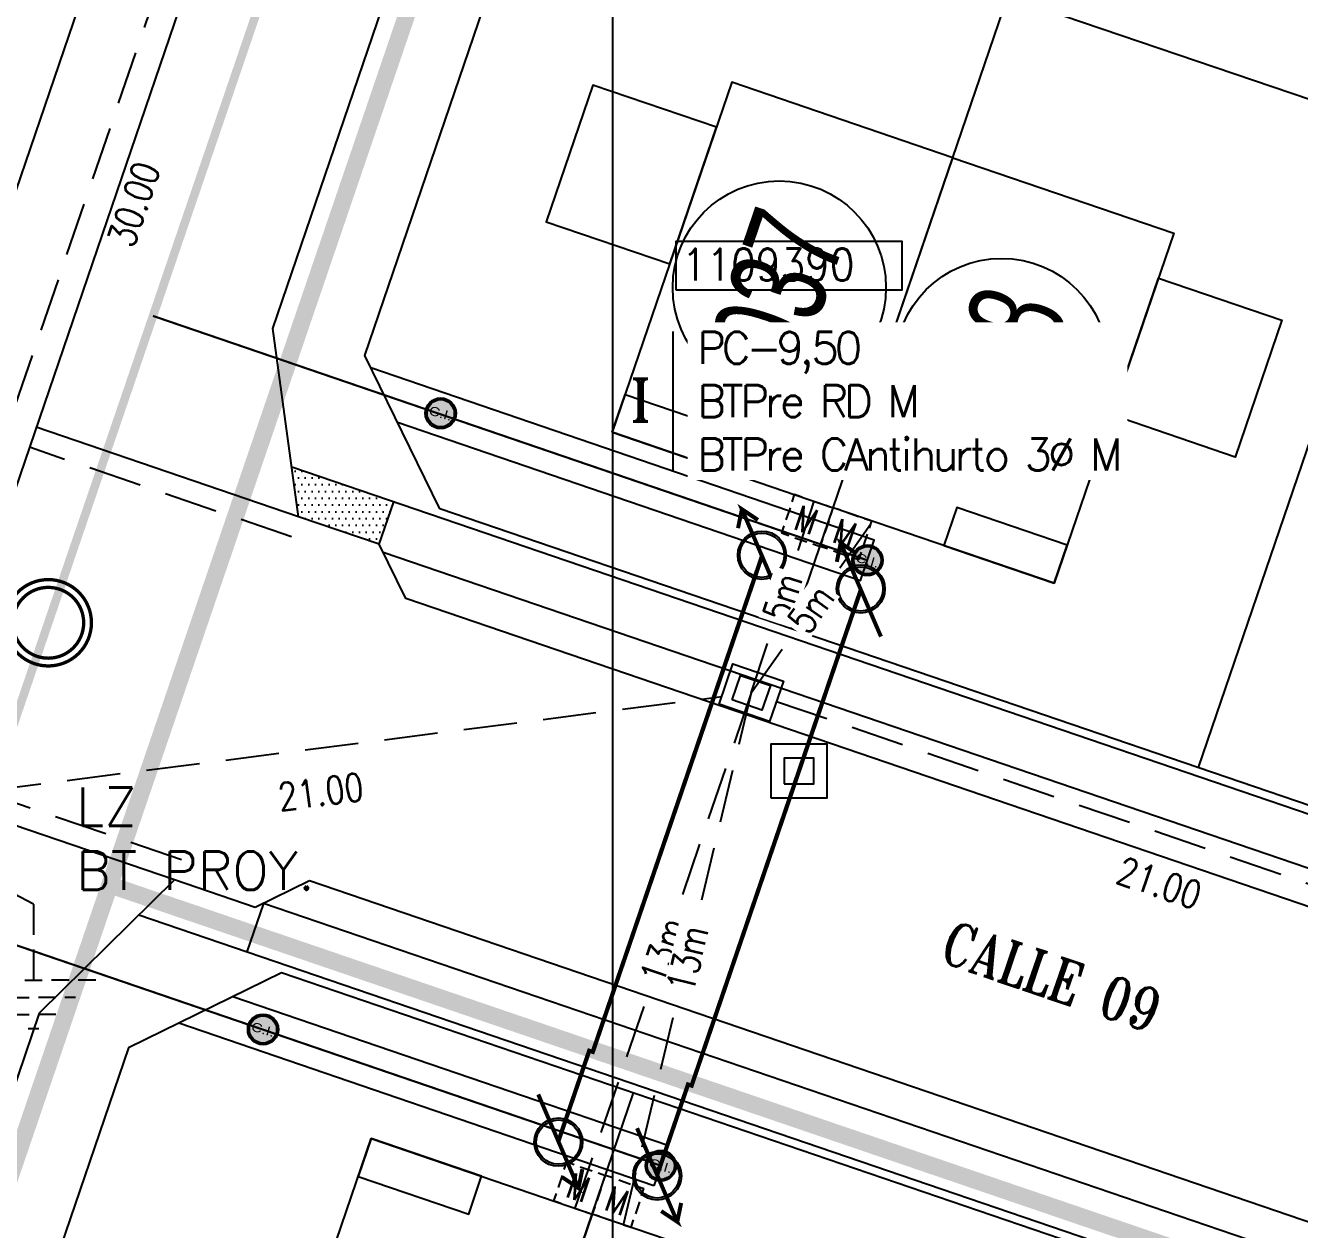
# Model space of a CAD drawing. Extents: x 0 to 336586, y 0 to 6284468.
# Drawn here: x 335186.22 to 335216.1, y 6277828.1 to 6277856.33 of the extents above; entities that cross this region are included whole.
import ezdxf
from ezdxf.enums import TextEntityAlignment as Align

# ---------------------------------------------------------------- set-up
doc = ezdxf.new("R2010")
doc.units = 0
doc.header["$LTSCALE"] = 5
doc.linetypes.add('DASHED', pattern=[0.75, 0.5, -0.25])
doc.linetypes.add('HIDDEN', pattern=[0.375, 0.25, -0.125])
for name, color, linetype in [('ACOM-P', 251, 'DASHED'), ('CALLES-URBANAS', 6, 'Continuous'), ('COTAS', 11, 'Continuous'), ('EQUIPOS', 240, 'Continuous'), ('EQUIPOS_P', 240, 'Continuous'), ('ESTRUCTURAS', 42, 'Continuous'), ('ESTRUCTURAS_E', 42, 'Continuous'), ('ESTRUCTURAS_P', 42, 'Continuous'), ('GRILLA', 254, 'Continuous'), ('LBT_A_P', 100, 'DASHED'), ('LINEA-EDIFICACION-URBANA', 21, 'Continuous'), ('MUROS', 8, 'Continuous'), ('Numero', 42, 'Continuous'), ('PLANTA', 6, 'Continuous'), ('POSTES_P', 41, 'Continuous'), ('Prosan Agua Potable D. Arranque', 1, 'Continuous'), ('Prosan Agua Potable D. MAP', 5, 'Continuous'), ('Prosan Agua Potable P. Cañeria Proyectada', 1, 'Continuous'), ('Prosan Alcantarillado D. Union Domiciliaria', 4, 'Continuous'), ('Prosan Alcantarillado P. CI Proyectada', 1, 'Continuous'), ('Prosan Alcantarillado P. Colector Proyectado', 1, 'Continuous'), ('Prosan Pavimentación Solera Rebajada Proyectada', 8, 'HIDDEN'), ('Prosan Pavimentación Vereda Proyectada', 8, 'Continuous'), ('Prosan Pavimentación Vereda Reforzada Proyectada Hatch', 8, 'Continuous'), ('PUNTO-DE-INTERES', 254, 'Continuous'), ('servicios', 6, 'Continuous'), ('TEXTO', 2, 'Continuous'), ('TEXTO-BT_P', 151, 'Continuous')]:
    doc.layers.add(name, color=color, linetype=linetype)
doc.styles.add('2mm', font='simplex.shx', dxfattribs={"width": 0.8, "height": 0.65})
doc.styles.add('ARIAL', font='arial.ttf', dxfattribs={"width": 0.82})
doc.styles.add('ROMANS', font='romans.shx', dxfattribs={"height": 1})
doc.styles.add('ROMANT', font='romant.shx', dxfattribs={"height": 2})
doc.styles.add('Swis-50', font='swissc.ttf', dxfattribs={"width": 0.85})
doc.dimstyles.new('ACOMETIDA 500', dxfattribs={"dimtxt": 0.65, "dimasz": 1.8, "dimexe": 1.25, "dimexo": 0.625, "dimtad": 0, "dimdec": 0, "dimtxsty": '2mm', "dimblk": 'NONE', "dimcen": 2.5, "dimse1": 1, "dimse2": 1, "dimclrd": 256, "dimclrt": 2, "dimadec": 0, "dimazin": 0, "dimtfac": 1, "dimtdec": 0, "dimtmove": 0, "dimatfit": 3, "dimldrblk": 'NONE', "dimfxl": 1, "dimtfill": 1, "dimlwd": -1, "dimarcsym": 2})
doc.dimstyles.new('GRILLA X 500', dxfattribs={"dimtxt": 0.5, "dimasz": 1.8, "dimexe": 1.25, "dimexo": 0.625, "dimtad": 0, "dimdec": 0, "dimtxsty": 'ROMANS', "dimblk": 'NONE', "dimcen": 2.5, "dimse1": 1, "dimse2": 1, "dimsd1": 1, "dimsd2": 1, "dimclrd": 256, "dimclrt": 256, "dimadec": 0, "dimazin": 0, "dimtfac": 1, "dimtdec": 0, "dimtmove": 0, "dimatfit": 3, "dimldrblk": 'NONE', "dimfxlon": 1, "dimtfill": 1, "dimlwd": -1, "dimarcsym": 2})
doc.dimstyles.new('GRILLA Y 500', dxfattribs={"dimtxt": 0.5, "dimasz": 1.8, "dimexe": 1.25, "dimexo": 0.625, "dimtad": 0, "dimdec": 0, "dimtxsty": 'ROMANS', "dimblk": 'NONE', "dimcen": 2.5, "dimse1": 1, "dimse2": 1, "dimsd1": 1, "dimsd2": 1, "dimclrd": 256, "dimclrt": 256, "dimadec": 0, "dimazin": 0, "dimtfac": 1, "dimtdec": 0, "dimtmove": 0, "dimatfit": 3, "dimldrblk": 'NONE', "dimfxlon": 1, "dimtfill": 1, "dimlwd": -1, "dimarcsym": 2})
doc.dimstyles.new('VANO 500', dxfattribs={"dimtxt": 0.65, "dimasz": 1.8, "dimexe": 0, "dimexo": 8, "dimgap": 1.2, "dimtad": 0, "dimdec": 0, "dimzin": 0, "dimdsep": 46, "dimtxsty": '2mm', "dimblk": 'NONE', "dimcen": 0, "dimse1": 1, "dimse2": 1, "dimsd1": 1, "dimsd2": 1, "dimclrd": 7, "dimclrt": 2, "dimadec": 0, "dimazin": 0, "dimtfac": 1, "dimtdec": 0, "dimtofl": 0, "dimtmove": 0, "dimatfit": 3, "dimldrblk": 'NONE', "dimfxl": 1, "dimtfill": 1, "dimtolj": 1, "dimtzin": 0, "dimlwd": 25, "dimarcsym": 0})

# ---------------------------------------------------------------- blocks, each defined once
blk = doc.blocks.new('A$C461B3DCE')
at = {"layer": 'Prosan Agua Potable D. MAP', "ltscale": 2}
h = blk.add_hatch(color=4, dxfattribs=at)
h.dxf.hatch_style = 1
edge = h.paths.add_edge_path()
edge.add_line((0.7710314885518511, 0.5448670548734738), (0.7504819952160025, 0.5306253450311521))
edge.add_arc((0.5218886427903211, 0.3768014163459124), 0.2755298927691394, 393.9372072948622, 430.8894317799293)
edge.add_arc((0.5219586611189867, 0.376749035538496), 0.2755564759331746, 70.90675392884668, 215.492820778389)
edge.add_line((0.2976038094080948, 0.2167606861423788), (0.2770543160722461, 0.2025189763000571))
edge.add_arc((0.5218886427903213, 0.3768014163459125), 0.3005298927691393, 70.88943177992928, 215.4447158899646, ccw=False)
edge.add_arc((0.5218886427903213, 0.3768014163459125), 0.3005298927691391, 394.0026343322039, 430.88943177992934, ccw=False)
h = blk.add_hatch(color=4, dxfattribs=at)
h.dxf.hatch_style = 1
edge = h.paths.add_edge_path()
edge.add_line((0.7622593604771488, 0.557190258923689), (0.7420747884321109, 0.5424359027211417))
edge.add_arc((0.521888642790321, 0.3768014163459126), 0.2755298927691394, 0, 36.95222448506712, ccw=False)
edge.add_arc((0.5218620722195667, 0.376884724929531), 0.2755564759331746, 215.3966110015403, 359.98267785108266, ccw=False)
edge.add_line((0.2972388881172841, 0.2172733325026044), (0.2770543160722462, 0.2025189763000571))
edge.add_arc((0.5218886427903211, 0.3768014163459128), 0.3005298927691393, 215.4447158899647, 360)
edge.add_arc((0.5218886427903211, 0.3768014163459128), 0.3005298927691391, 0, 36.88679744772544)
at = {"layer": 'Prosan Agua Potable D. MAP', "color": 4, "ltscale": 2, "const_width": 0.05}
blk.add_lwpolyline([(9.38084215e-08, 1.08246816e-07), (1.023286459401971, 0.7479937492063158), (0.9377070762315523, 0.5236589383472321), (1.023286459402515, 0.7479937492077511), (0.7832410503892931, 0.7426890532315298)], dxfattribs=at)
at = {"layer": 'Prosan Agua Potable D. MAP', "color": 4, "ltscale": 2}
for radius in [0.3005298927691391, 0.2755298927691391]:
    blk.add_circle((0.5218886427903211, 0.3768014163459128), radius, dxfattribs=at)
blk = doc.blocks.new('agua potable')
at = {"layer": 'Prosan Agua Potable D. Arranque', "color": 4, "const_width": 0.1}
for points, elevation in [([(335693.0893536501, 6282521.586456721), (335689.1043927363, 6282509.913159692)], -499.809), ([(335695.4065534211, 6282520.795424806), (335691.4215925093, 6282509.122127776)], -499.809), ([(335688.3129729672, 6282507.863828227), (335689.053132683, 6282510.032006131)], -499.8090000075405), ([(335690.6301727385, 6282507.072796312), (335691.3703324537, 6282509.240974216)], -499.8090000075405)]:
    blk.add_lwpolyline(points, dxfattribs=dict(at, elevation=elevation))
at = {"layer": 'Prosan Agua Potable P. Cañeria Proyectada', "color": 4, "const_width": 0.4}
for points in [[(335658.7370504193, 6282386.924146046), (335679.5104476701, 6282447.776445912), (335665.1862919767, 6282476.949380243), (335698.7466061366, 6282575.258880425), (335702.795314351, 6282577.246830153), (335831.3232091047, 6282533.370739666)], [(335720.6629744797, 6282499.241225803), (335677.7921548034, 6282513.876211976)]]:
    blk.add_lwpolyline(points, dxfattribs=at)
at = {"layer": 'Prosan Agua Potable D. MAP', "color": 4, "ltscale": 20}
for p, xscale, yscale, zscale, rotation in [((335693.5609643033, 6282520.488672544, -499.809), 1.885254132807255, 1.885254132807255, 1.885254132807255, 77.0827137440164), ((335695.8781640741, 6282519.697640629, -499.809), 1.885254132807254, 1.885254132807254, 1.885254132807254, 77.08271373004237), ((335687.8413623142, 6282508.961612402, -499.8090000075405), 1.885254132835699, 1.885254132835699, 1.885254132835699, 257.0827137300424), ((335690.1585620852, 6282508.170580488, -499.8090000075405), 1.885254132835698, 1.885254132835698, 1.885254132835698, 257.0827137440164)]:
    blk.add_blockref('A$C461B3DCE', p, dxfattribs=dict(at, xscale=xscale, yscale=yscale, zscale=zscale, rotation=rotation))
blk = doc.blocks.new('UD')
at = {"layer": 'Prosan Alcantarillado D. Union Domiciliaria', "true_color": 0x57ffab}
h = blk.add_hatch(color=101, dxfattribs=at)
edge = h.paths.add_edge_path()
edge.add_arc((6.984919e-10, 0), 0.3200000000000001, 0, 360)
at = {"layer": 'Prosan Alcantarillado D. Union Domiciliaria', "color": 7}
for radius in [0.36, 0.3200000000000001]:
    blk.add_circle((6.984919e-10, 0), radius, dxfattribs=at)
at = {"layer": 'Prosan Alcantarillado D. Union Domiciliaria', "color": 7, "ltscale": 10, "style": 'ARIAL', "oblique": 359.9999998988733, "width": 1.199999998176862}
blk.add_text('C.I.', height=0.2121039574924962, dxfattribs=at).set_placement((0, 0), align=Align.MIDDLE_CENTER)
blk = doc.blocks.new('ALCANTARILLADO')
at = {"layer": 'Prosan Alcantarillado D. Union Domiciliaria', "color": 5, "ltscale": 20, "const_width": 0.05}
for points in [[(-88.76380690105725, -127.488959139213), (-105.5184956250596, -121.758414392476)], [(-93.60982881492237, -141.684594793478), (-110.3645175388083, -135.9540500459261)]]:
    blk.add_lwpolyline(points, dxfattribs=at)
at = {"layer": 'Prosan Alcantarillado D. Union Domiciliaria', "color": 5, "ltscale": 20}
for points in [[(-99.78551793203951, -124.247680579545), (-88.9256173112808, -127.9620525666978), (-88.60199649081915, -127.0158657117281), (-100.4091898880797, -122.9774946497055)], [(-93.44801840466971, -141.2115013659932), (-103.6473744819814, -137.7230530063389)], [(-93.77163922517502, -142.1576882209629), (-104.916077526992, -138.3459968534298)], [(-93.44801840466971, -141.2115013659932), (-93.77163922517502, -142.1576882209629)]]:
    blk.add_lwpolyline(points, dxfattribs=at)
at = {"layer": 'Prosan Alcantarillado P. CI Proyectada', "color": 5, "ltscale": 2, "const_width": 0.078}
for points in [[(-108.9871415074522, -128.9540197227616, 1), (-106.9626358922251, -128.9540197227616, 1)], [(-108.8051415075315, -128.9540197227616, 1), (-107.1446358922549, -128.9540197227616, 1)]]:
    blk.add_lwpolyline(points, format="xyb", close=True, dxfattribs=at)
at = {"layer": 'Prosan Alcantarillado P. Colector Proyectado', "color": 5, "const_width": 0.2}
for points in [[(-93.64984257532342, -86.99111919698771), (-107.9748886998423, -128.9540197227616)], [(-107.9748886998423, -128.9540197227616), (-122.2447262223068, -170.7551955927629)]]:
    blk.add_lwpolyline(points, dxfattribs=at)
at = {"layer": 'Prosan Alcantarillado D. Union Domiciliaria', "color": 5, "ltscale": 20, "rotation": 343.5463953386981}
for p in [(-98.77236272728624, -124.0422123102471), (-88.76380690171936, -127.4889591389801), (-102.9385821018441, -138.489071846474), (-93.60982881559903, -141.6845947932452)]:
    blk.add_blockref('UD', p, dxfattribs=at)
blk = doc.blocks.new('A$C12F70A7C')
at = {"layer": 'MUROS'}
for points in [[(0, -8.672000000951812), (-5.476999999998952, -8.672000000951812), (-5.476999999998952, 0), (0, 0)], [(-2.738500000006752, 0), (-5.476999999998952, 0), (-5.476999999998952, -0.9399999999441206), (-2.738500000006752, -0.9399999999441206)], [(0, -8.672000000951812), (5.4769999999844, -8.672000000951812), (5.4769999999844, 0), (0, 0)], [(2.7384999999922, 0), (5.4769999999844, 0), (5.4769999999844, -0.9399999999441206), (2.7384999999922, -0.9399999999441206)], [(-5.476999999998952, -7.557999999960883), (-8.53499999998894, -7.557999999960883), (-8.53499999998894, -4.169999999925493), (-5.476999999998952, -4.169999999925493)], [(5.4769999999844, -7.557999999960883), (8.534999999974389, -7.557999999960883), (8.534999999974389, -4.169999999925493), (5.4769999999844, -4.169999999925493)]]:
    blk.add_lwpolyline(points, close=True, dxfattribs=at)
blk = doc.blocks.new('PLANTA')
at = {"layer": 'Prosan Pavimentación Vereda Reforzada Proyectada Hatch'}
h = blk.add_hatch(dxfattribs=at)
h.set_pattern_fill('DOTS', color=256, scale=0.1)
h.set_pattern_definition([(0, (398815.021874129, 6883263.931051567), (0.079375, 0.15875), [0, -0.15875])])
h.paths.add_polyline_path([(335682.0594510866, 6282523.673071939), (335682.2194103961, 6282522.508969935), (335684.1121618787, 6282521.86283361), (335684.4513834616, 6282522.85652825)])
at = {"layer": 'CALLES-URBANAS'}
for p, q in [((335679.3117972997, 6282513.991588727), (335676.1328146532, 6282510.86991882)), ((335681.2045488285, 6282513.345452505), (335679.3117972997, 6282513.991588727)), ((335682.4739926173, 6282513.968759945), (335681.2045488285, 6282513.345452505)), ((335717.2532999688, 6282502.096006256), (335682.4739926173, 6282513.968759945)), ((335676.1328146532, 6282510.86991882), (335664.6786098494, 6282477.316682581))]:
    blk.add_line(p, q, dxfattribs=at)
at = {"layer": 'CALLES-URBANAS', "flags": 128}
blk.add_lwpolyline([(335770.8386851577, 6282631.207804687), (335840.8704877163, 6282607.300763246, -0.4142135623730951), (335844.6103332124, 6282599.684100219), (335827.6492565146, 6282549.999375431, -0.4142135623730951), (335820.0325934876, 6282546.259529935), (335697.7135329382, 6282588.016085424), (335695.1289879176, 6282580.445079743), (335660.4199191534, 6282478.770489154, 0.1989123673931104), (335660.7733085442, 6282473.232843846), (335671.3532697326, 6282451.685429843), (335669.1892311468, 6282448.764088778)], format="xyb", dxfattribs=at)
blk.add_lwpolyline([(335701.280429975, 6282578.345137023), (335703.1731814547, 6282577.699000658), (335704.4426254361, 6282578.322308192), (335739.2219326441, 6282566.449554552, -0.4142135623730951), (335742.9617781401, 6282558.832891526), (335727.1314398889, 6282512.460481724, -0.4142135623730951), (335719.5147768619, 6282508.720636227), (335684.7354695104, 6282520.593389916), (335684.1121618787, 6282521.86283361), (335682.2194103961, 6282522.508969935), (335681.6128903721, 6282526.922912315), (335698.1014473284, 6282575.223467117)], format="xyb", close=True, dxfattribs=at)
at = {"layer": 'CALLES-URBANAS'}
for points in [[(335719.514776862, 6282508.720636227), (335719.7893847704, 6282509.525055582), (335684.2056579432, 6282521.67241722)], [(335717.2532999688, 6282502.096006256), (335716.9786920604, 6282501.291586902), (335681.3949652332, 6282513.438948541)]]:
    blk.add_lwpolyline(points, dxfattribs=at)
at = {"layer": 'LINEA-EDIFICACION-URBANA', "ltscale": 0.2}
for p, q in [((335703.3252143288, 6282516.624824356), (335721.5785635369, 6282570.095051985)), ((335687.9229632897, 6282538.442772746), (335728.8537127578, 6282524.470076228)), ((335693.7904790479, 6282519.879735742), (335698.8536027432, 6282534.711335872)), ((335685.0120718853, 6282494.164814943), (335690.0751955807, 6282508.996415074))]:
    blk.add_line(p, q, dxfattribs=at)
blk.add_lwpolyline([(335738.8979978383, 6282576.334268318), (335758.201318461, 6282632.880217006), (335840.9349715817, 6282604.637093147), (335842.6979516555, 6282601.046563763), (335825.2221803432, 6282549.854124534), (335821.631650959, 6282548.09114446), (335738.8979978383, 6282576.334268318), (335696.3110908772, 6282590.872334059), (335692.9996425696, 6282581.17198303), (335650.7584848886, 6282457.433358915)], dxfattribs=at)
for points in [[(335685.5365943233, 6282522.697397959), (335683.7736142494, 6282526.287927344), (335700.1994141471, 6282574.404645515), (335703.7899435314, 6282576.167625588), (335739.3671835414, 6282564.022478381), (335741.1301636153, 6282560.431948997), (335724.7043637175, 6282512.315230826), (335721.1138343332, 6282510.552250752)], [(335719.16153094, 6282496.0784007), (335717.3985508661, 6282499.668930084), (335681.8213108562, 6282511.814077292), (335678.2307814719, 6282510.051097218), (335666.7410455979, 6282476.393778467), (335666.8614290313, 6282476.14860255), (335687.1440240907, 6282469.224650533), (335680.2200720731, 6282448.942055473), (335681.1438989805, 6282447.06056645), (335697.5298610201, 6282441.466823905), (335701.1203904044, 6282443.229803978)]]:
    blk.add_lwpolyline(points, close=True, dxfattribs=at)
at = {"layer": 'Prosan Pavimentación Solera Rebajada Proyectada', "linetype": 'Continuous', "flags": 128}
for points in [[(335682.2194103961, 6282522.508969935), (335676.0679683561, 6282524.608912738)], [(335679.3117972997, 6282513.991588727), (335673.1603552698, 6282516.091531526)]]:
    blk.add_lwpolyline(points, dxfattribs=at)
at = {"layer": 'Prosan Pavimentación Solera Rebajada Proyectada', "flags": 128}
for points in [[(335682.0578763323, 6282522.035782079), (335675.9064342923, 6282524.135724883)], [(335679.4733313635, 6282514.464776582), (335673.3218893335, 6282516.564719382)]]:
    blk.add_lwpolyline(points, dxfattribs=at)
at = {"layer": 'Prosan Pavimentación Vereda Proyectada'}
blk.add_line((335717.5415648225, 6282499.831441387), (335678.4733948704, 6282513.168301555), dxfattribs=at)
for points in [[(335700.4420275457, 6282577.521849852), (335739.5101974977, 6282564.184989683), (335741.3462025973, 6282560.445735702), (335724.8668750196, 6282512.17221687), (335721.1276210385, 6282510.336211771), (335682.0594510866, 6282523.673071939)], [(335684.1121618787, 6282521.86283361), (335684.4513834616, 6282522.85652825)], [(335681.3949652332, 6282513.438948541), (335681.0072834801, 6282512.303297688)]]:
    blk.add_lwpolyline(points, dxfattribs=at)
at = {"layer": 'PUNTO-DE-INTERES', "color": 8}
for centre in [(335693.4944863615, 6282527.883200811), (335698.7085867522, 6282526.066188634)]:
    blk.add_circle(centre, 2.5, dxfattribs=at)
at = {"layer": 'PUNTO-DE-INTERES', "rotation": 161.1514259085047}
blk.add_blockref('A$C12F70A7C', (335694.7596834305, 6282522.718862873), dxfattribs=at)
blk.add_blockref('A$C12F70A7C', (335694.7596834305, 6282522.718862873), dxfattribs=at)
blk.add_blockref('A$C12F70A7C', (335694.7596834305, 6282522.718862873), dxfattribs=at)
at = {"layer": 'PUNTO-DE-INTERES', "xscale": -1, "rotation": 341.1514259085047}
blk.add_blockref('A$C12F70A7C', (335689.105991198, 6282506.157287943), dxfattribs=at)
blk.add_blockref('A$C12F70A7C', (335689.105991198, 6282506.157287943), dxfattribs=at)
blk.add_blockref('A$C12F70A7C', (335689.105991198, 6282506.157287943), dxfattribs=at)
at = {"layer": 'PUNTO-DE-INTERES', "color": 8, "char_height": 2.25, "attachment_point": 5, "rotation": 71.15142590850466, "line_spacing_factor": 0.6, "style": 'Swis-50'}
for s, insert in [('\\fArial Narrow|b0|i0|c00|p39;\\H1x;\\W0.8;037', (335693.4892246586, 6282527.88499702)), ('\\fArial Narrow|b0|i0|c00|p39;\\H1x;\\W0.8;038', (335698.700694198, 6282526.068882948))]:
    blk.add_mtext(s, dxfattribs=dict(at, insert=insert))
at = {"layer": 'TEXTO', "style": 'ROMANT', "width": 0.8}
blk.add_text('CALLE 09', height=1, rotation=341.1514259368298, dxfattribs=at).set_placement((335699.8792127064, 6282511.725388901), align=Align.MIDDLE_CENTER)
blk = doc.blocks.new('EM-BT_P')
at = {"layer": 'EQUIPOS'}
for p, q in [((-1.59583581811421, 0.990598165203636), (-1.59583581811421, 1.595838092819461)), ((-0.990595890498426, 1.595417830392476), (-1.59583581811421, 1.595417830392476)), ((-0.4940528739877835, 1.595417830392476), (0.4940729303437621, 1.595417830392476)), ((0.9906159468543903, 1.595417830392476), (1.595855874470174, 1.595417830392476)), ((1.595855874470174, 0.990598165203636), (1.595855874470174, 1.595838092819461)), ((-1.59583581811421, 0.4940551486930361), (-1.59583581811421, -0.4940706556385237)), ((1.595855874470174, 0.4940551486930361), (1.595855874470174, -0.4940706556385237)), ((-1.59583581811421, -0.9906136721491804), (-1.59583581811421, -1.595853599764949)), ((1.595855874470174, -0.9906136721491804), (1.595855874470174, -1.595853599764949)), ((-0.990595890498426, -1.595433337337964), (-1.59583581811421, -1.595433337337964)), ((-0.4940528739877835, -1.595433337337964), (0.4940729303437621, -1.595433337337964)), ((0.9906159468543903, -1.595433337337964), (1.595855874470174, -1.595433337337964))]:
    blk.add_line(p, q, dxfattribs=at)
at = {"layer": 'EQUIPOS', "style": 'ROMANS', "width": 0.8}
blk.add_text('M', height=1.98, dxfattribs=at).set_placement((-0.9147899827143248, -0.9896123134684556))
blk = doc.blocks.new('PC-11-5-R_P')
at = {"layer": 'POSTES_P'}
for points in [[(-0.9999657893680478, 1.250017720109184), (1.000034210631952, 1.250017720109184), (1.000034210631952, -1.249982279890816), (-0.9999657893680478, -1.249982279890816)], [(-0.6076441962093213, 0.7368020719475794), (0.607712617473112, 0.7368020719475794), (0.607712617473112, -0.7367666317292105), (-0.6076441962093213, -0.7367666317292105)]]:
    blk.add_lwpolyline(points, close=True, dxfattribs=at)
blk = doc.blocks.new('*D202')
at = {"layer": 'Defpoints', "color": 0, "ltscale": 0.5, "transparency": 16777216}
for p in [(335192.6461942114, 6277866.929385602), (335182.7923391394, 6277838.065022922), (335183.8376759139, 6277837.708161402)]:
    blk.add_point(p, dxfattribs=at)
at = {"layer": 'COTAS', "color": 2, "ltscale": 0.5, "transparency": 16777216, "insert": (335188.7645962662, 6277852.140345194), "char_height": 0.65, "attachment_point": 5, "rotation": 71.15090309834204, "style": '2mm', "bg_fill": 3, "box_fill_scale": 1.1, "bg_fill_color": 256, "bg_fill_true_color": 13158600, "bg_fill_transparency": 0}
blk.add_mtext('\\A1;30.00', dxfattribs=at)
blk = doc.blocks.new('_None')
blk = doc.blocks.new('*D204')
at = {"layer": 'Defpoints', "color": 0, "linetype": 'HIDDEN', "ltscale": 0.25, "transparency": 16777216}
for p in [(335203.2437785745, 6277840.684824686), (335203.3735674026, 6277839.671630332), (335182.7923391396, 6277838.065022919)]:
    blk.add_point(p, dxfattribs=at)
at = {"layer": 'COTAS', "color": 2, "linetype": 'HIDDEN', "ltscale": 0.25, "transparency": 16777216, "insert": (335193.147847685, 6277838.36172945), "char_height": 0.65, "attachment_point": 5, "rotation": 7.299757310929851, "style": '2mm', "bg_fill": 3, "box_fill_scale": 1.1, "bg_fill_color": 256, "bg_fill_true_color": 13158600, "bg_fill_transparency": 0}
blk.add_mtext('\\A1;21.00', dxfattribs=at)
blk = doc.blocks.new('*D205')
at = {"layer": 'Defpoints', "color": 0, "linetype": 'HIDDEN', "ltscale": 0.25, "transparency": 16777216}
for p in [(335203.2437757158, 6277840.684843737), (335223.1075635348, 6277833.878068144), (335222.7449932771, 6277832.82000202)]:
    blk.add_point(p, dxfattribs=at)
at = {"layer": 'COTAS', "color": 2, "linetype": 'HIDDEN', "ltscale": 0.25, "transparency": 16777216, "insert": (335212.8130993678, 6277836.223389817), "char_height": 0.65, "attachment_point": 5, "rotation": 341.0848180362109, "style": '2mm', "bg_fill": 3, "box_fill_scale": 1.1, "bg_fill_color": 256, "bg_fill_true_color": 13158600, "bg_fill_transparency": 0}
blk.add_mtext('\\A1;21.00', dxfattribs=at)
blk = doc.blocks.new('*D339')
at = {"layer": 'ACOM-P', "ltscale": 0.5, "transparency": 16777216}
for p, q in [((335204.7122247347, 6277845.176926147), (335204.3337701813, 6277844.019201542)), ((335203.2437785743, 6277840.684824686), (335203.6222331277, 6277841.842549292))]:
    blk.add_line(p, q, dxfattribs=at)
at = {"layer": 'Defpoints', "color": 0, "ltscale": 0.5, "transparency": 16777216}
for p in [(335204.7122247347, 6277845.176926147), (335204.7122247347, 6277845.176926147), (335203.2437785743, 6277840.684824686)]:
    blk.add_point(p, dxfattribs=at)
at = {"layer": 'ACOM-P', "color": 2, "ltscale": 0.5, "transparency": 16777216, "insert": (335203.9780016551, 6277842.930875417), "char_height": 0.65, "attachment_point": 5, "rotation": 71.89768280674524, "style": '2mm', "bg_fill": 3, "box_fill_scale": 1.1, "bg_fill_color": 256, "bg_fill_true_color": 13158600, "bg_fill_transparency": 0}
blk.add_mtext('5m', dxfattribs=at)
blk = doc.blocks.new('*D340')
at = {"layer": 'ACOM-P', "ltscale": 0.5, "transparency": 16777216}
for p, q in [((335206.0422080182, 6277844.627244624), (335205.3057475789, 6277843.589727195)), ((335203.2437676825, 6277840.684832419), (335203.98022812, 6277841.722349847))]:
    blk.add_line(p, q, dxfattribs=at)
at = {"layer": 'Defpoints', "color": 0, "ltscale": 0.5, "transparency": 16777216}
for p in [(335206.042218911, 6277844.627236892), (335203.2437676825, 6277840.684832419), (335203.2437785752, 6277840.684824687)]:
    blk.add_point(p, dxfattribs=at)
at = {"layer": 'ACOM-P', "color": 2, "ltscale": 0.5, "transparency": 16777216, "insert": (335204.6429878511, 6277842.656038521), "char_height": 0.65, "attachment_point": 5, "rotation": 54.631744983614155, "style": '2mm', "bg_fill": 3, "box_fill_scale": 1.1, "bg_fill_color": 256, "bg_fill_true_color": 13158600, "bg_fill_transparency": 0}
blk.add_mtext('5m', dxfattribs=at)
blk = doc.blocks.new('*D341')
at = {"layer": 'ACOM-P', "ltscale": 0.5, "transparency": 16777216}
for p, q in [((335203.2437925576, 6277840.684867464), (335201.6141996626, 6277835.911239235)), ((335199.1167842394, 6277828.595465585), (335200.7463771349, 6277833.369093815))]:
    blk.add_line(p, q, dxfattribs=at)
at = {"layer": 'Defpoints', "color": 0, "ltscale": 0.5, "transparency": 16777216}
for p in [(335203.2437925576, 6277840.684867464), (335199.1167842394, 6277828.595465585), (335199.1167842394, 6277828.595465585)]:
    blk.add_point(p, dxfattribs=at)
at = {"layer": 'ACOM-P', "color": 2, "ltscale": 0.5, "transparency": 16777216, "insert": (335201.1802883982, 6277834.640166525), "char_height": 0.65, "attachment_point": 5, "rotation": 71.15142590962003, "style": '2mm', "bg_fill": 3, "box_fill_scale": 1.1, "bg_fill_color": 256, "bg_fill_true_color": 13158600, "bg_fill_transparency": 0}
blk.add_mtext('13m', dxfattribs=at)
blk = doc.blocks.new('*D342')
at = {"layer": 'ACOM-P', "ltscale": 0.5, "transparency": 16777216}
for p, q in [((335203.2437820761, 6277840.684823846), (335202.0587273503, 6277835.753448446)), ((335200.2460249292, 6277828.210238894), (335201.4310796547, 6277833.141614292))]:
    blk.add_line(p, q, dxfattribs=at)
at = {"layer": 'Defpoints', "color": 0, "ltscale": 0.5, "transparency": 16777216}
for p in [(335203.2437785745, 6277840.684824687), (335203.2437820761, 6277840.684823846), (335200.2460214274, 6277828.210239735)]:
    blk.add_point(p, dxfattribs=at)
at = {"layer": 'ACOM-P', "color": 2, "ltscale": 0.5, "transparency": 16777216, "insert": (335201.7449035016, 6277834.447531369), "char_height": 0.65, "attachment_point": 5, "rotation": 76.48751856110941, "style": '2mm', "bg_fill": 3, "box_fill_scale": 1.1, "bg_fill_color": 256, "bg_fill_true_color": 13158600, "bg_fill_transparency": 0}
blk.add_mtext('13m', dxfattribs=at)
blk = doc.blocks.new('TT-S_P')
at = {"layer": 'ESTRUCTURAS_E', "ltscale": 3}
for p, q in [((1.657170947816326, -0.8640653022951028), (0, 0)), ((4.069243126028397, -2.121743563292085), (2.412072178212014, -1.257678260997011)), ((6.570607230804427, -3.425979516855932), (4.913436282988101, -2.561914214560829)), ((9.105852084715393, -4.74788122770434), (7.368990578442236, -3.8422644810191)), ((9.105852084715535, -4.747881227704397), (9.105852084715535, -6.800140530395112)), ((9.105852084715535, -7.785268621837815), (9.105852084715535, -9.837527924528558)), ((4.937199434267285, -9.837527924525233), (6.115733717630775, -9.837527924525233)), ((6.713632307243472, -9.837527924525233), (7.892166590607018, -9.837527924525233)), ((8.516584943035012, -9.837527924528558), (9.695119226398559, -9.837527924528558)), ((11.49807186218996, -9.837527924525233), (10.31953757882647, -9.837527924525233)), ((13.27450473516626, -9.837527924525233), (12.09597045180271, -9.837527924525233)), ((6.287813355392416, -11.00585093154979), (7.003679050656899, -11.00585093154979)), ((7.628097403084865, -11.00585093155311), (8.806631686448354, -11.00585093155311)), ((10.60958432223984, -11.00585093154979), (9.431050038876348, -11.00585093154979)), ((11.92389081404107, -11.00585093154979), (11.20748291185259, -11.00585093154979)), ((7.628097403084865, -12.14540153467328), (8.806631686448354, -12.14540153467328)), ((10.60958432223984, -12.14540153467001), (9.431050038876348, -12.14540153467001)), ((9.468130448197767, -13.10210014875597), (8.743573721235746, -13.10210014875597))]:
    blk.add_line(p, q, dxfattribs=at)
blk = doc.blocks.new('CA 3Ø-P')
at = {"layer": 'ESTRUCTURAS'}
for points in [[(-1.307126184576191, -1.266878571361303), (1.346075665089302, -1.266878571361303), (1.346075665089302, 1.246819127351046), (-1.307126184576191, 1.246819127351046)], [(-0.676001158892177, -0.6099489843472838), (0.7149506394052878, -0.6099489843472838), (0.7149506394052878, 0.5898895403370261), (-0.676001158892177, 0.5898895403370261)]]:
    blk.add_lwpolyline(points, close=True, dxfattribs=at)
blk = doc.blocks.new('*U417')
at = {"layer": 'GRILLA', "lineweight": -3}
for points in [[(200, 250), (200, 350)], [(200, 150), (200, 250)]]:
    blk.add_lwpolyline(points, dxfattribs=at)
blk = doc.blocks.new('*D434')
at = {"layer": 'Defpoints', "color": 0, "ltscale": 0.5, "transparency": 16777216}
for p in [(335292.711083103, 6278000), (335274.7657512065, 6277998.486549078), (0, 0)]:
    blk.add_point(p, dxfattribs=at)
at = {"layer": 'GRILLA', "ltscale": 0.5, "transparency": 16777216, "insert": (335269.8550369208, 6277998.486549078), "char_height": 1, "attachment_point": 5, "style": 'ROMANS', "bg_fill": 3, "box_fill_scale": 1.1, "bg_fill_color": 256, "bg_fill_true_color": 13158600, "bg_fill_transparency": 0}
blk.add_mtext('Y-6278000', dxfattribs=at)
blk = doc.blocks.new('*D435')
at = {"layer": 'Defpoints', "color": 0, "ltscale": 0.5, "transparency": 16777216}
for p in [(335200.0477404207, 6277900.139847823), (335181.1479341442, 6277897.13274294), (0, 0)]:
    blk.add_point(p, dxfattribs=at)
at = {"layer": 'GRILLA', "ltscale": 0.5, "transparency": 16777216, "insert": (335176.2372198585, 6277897.13274294), "char_height": 1, "attachment_point": 5, "style": 'ROMANS', "bg_fill": 3, "box_fill_scale": 1.1, "bg_fill_color": 256, "bg_fill_true_color": 13158600, "bg_fill_transparency": 0}
blk.add_mtext('Y-6277900', dxfattribs=at)
blk = doc.blocks.new('*D438')
at = {"layer": 'Defpoints', "color": 0, "ltscale": 0.5, "transparency": 16777216}
for p in [(335196.9860146747, 6277923.034589392), (335200.0477404207, 6277900.139847823), (0, 0)]:
    blk.add_point(p, dxfattribs=at)
at = {"layer": 'GRILLA', "ltscale": 0.5, "transparency": 16777216, "insert": (335196.9860146737, 6277927.469113202), "char_height": 1, "attachment_point": 5, "rotation": 90, "style": 'ROMANS', "bg_fill": 3, "box_fill_scale": 1.1, "bg_fill_color": 256, "bg_fill_true_color": 13158600, "bg_fill_transparency": 0}
blk.add_mtext('X-335200', dxfattribs=at)
blk = doc.blocks.new('*D439')
at = {"layer": 'Defpoints', "color": 0, "ltscale": 0.5, "transparency": 16777216}
for p in [(335301.7893708139, 6277932.198101984), (335300, 6277899.167990658), (0, 0)]:
    blk.add_point(p, dxfattribs=at)
at = {"layer": 'GRILLA', "ltscale": 0.5, "transparency": 16777216, "insert": (335301.7893708129, 6277936.632625794), "char_height": 1, "attachment_point": 5, "rotation": 90, "style": 'ROMANS', "bg_fill": 3, "box_fill_scale": 1.1, "bg_fill_color": 256, "bg_fill_true_color": 13158600, "bg_fill_transparency": 0}
blk.add_mtext('X-335300', dxfattribs=at)
blk = doc.blocks.new('*D440')
at = {"layer": 'Defpoints', "color": 0, "ltscale": 0.5, "transparency": 16777216}
for p in [(335402.3497128253, 6277986.733224559), (335398.5975279866, 6277900), (0, 0)]:
    blk.add_point(p, dxfattribs=at)
at = {"layer": 'GRILLA', "ltscale": 0.5, "transparency": 16777216, "insert": (335402.3497128243, 6277991.143938844), "char_height": 1, "attachment_point": 5, "rotation": 90, "style": 'ROMANS', "bg_fill": 3, "box_fill_scale": 1.1, "bg_fill_color": 256, "bg_fill_true_color": 13158600, "bg_fill_transparency": 0}
blk.add_mtext('X-335399', dxfattribs=at)

msp = doc.modelspace()

# ---------------------------------------------------------------- linework, layer by layer
at = {"layer": 'LBT_A_P', "ltscale": 0.5}
for points in [[(335182.9538770706, 6277838.538207596), (335192.4846485283, 6277866.456201713)], [(335183.482965218, 6277838.153491188), (335202.5531542726, 6277840.596356646)], [(335203.8350204415, 6277840.482222843), (335222.5163049041, 6277834.080675731)]]:
    msp.add_lwpolyline(points, dxfattribs=at)
at = {"layer": 'TEXTO-BT_P', "ltscale": 0.5}
msp.add_lwpolyline([(335201.4038366483, 6277849.151627201), (335201.4038366483, 6277845.879183735)], dxfattribs=at)

# ---------------------------------------------------------------- block references
at = {"layer": 'EQUIPOS_P', "ltscale": 5, "xscale": 0.3, "yscale": 0.3, "zscale": 0.3, "rotation": 341.1514259146094}
for p in [(335204.5575932921, 6277844.723967714), (335205.4637958718, 6277844.414746875), (335199.2132004851, 6277829.068435314), (335200.1194030648, 6277828.759214475)]:
    msp.add_blockref('EM-BT_P', p, dxfattribs=at)
at = {"layer": 'ESTRUCTURAS_P', "ltscale": 5, "xscale": 0.35, "yscale": 0.35, "zscale": 0.35}
msp.add_blockref('TT-S_P', (335183.2222946183, 6277837.389907824), dxfattribs=at)
at = {"layer": 'GRILLA', "lineweight": -3}
msp.add_blockref('*U417', (335000, 6277600), dxfattribs=at)
at = {"layer": 'PLANTA'}
msp.add_blockref('PLANTA', (-489.5943777723587, -4677.696606804617), dxfattribs=at)
at = {"layer": 'POSTES_P', "ltscale": 5, "xscale": 0.5, "yscale": 0.5, "zscale": 0.5, "rotation": 71.15142590978711}
msp.add_blockref('PC-11-5-R_P', (335203.2437785744, 6277840.684824686), dxfattribs=at)
at = {"layer": 'servicios', "color": 1}
msp.add_blockref('ALCANTARILLADO', (335294.7307215866, 6277971.279013176), dxfattribs=at)
at = {"layer": 'servicios'}
msp.add_blockref('agua potable', (-489.5943777723587, -4677.696606804617), dxfattribs=at)

# ---------------------------------------------------------------- texts
at = {"layer": 'TEXTO-BT_P', "ltscale": 0.5, "style": 'ROMANT'}
msp.add_text('I', height=0.9999999975, dxfattribs=at).set_placement((335200.6480579061, 6277847.544381243), align=Align.MIDDLE_CENTER)

# ---------------------------------------------------------------- next in the draw order: texts
at = {"layer": 'TEXTO-BT_P', "ltscale": 0.5, "insert": (335201.9772429161, 6277847.521776612), "char_height": 0.7499999981250001, "attachment_point": 4, "style": 'ROMANS', "bg_fill": 3, "box_fill_scale": 1.3, "bg_fill_color": 256, "bg_fill_transparency": 0}
msp.add_mtext('{\\T0.8;PC-9,50\\PBTPre RD M\\PBTPre CAntihurto 3Ø M}', dxfattribs=at)

# ---------------------------------------------------------------- next in the draw order: dimensions: what is measured, and where the dimension line sits
at = {"layer": 'COTAS', "ltscale": 0.5}
dim = msp.add_linear_dim(base=(335183.8376759139, 6277837.708161402), p1=(335192.6461942119, 6277866.929385601), p2=(335182.7923391397, 6277838.06502292), angle=71.15090309834206, dimstyle='VANO 500', override={"dimpost": '.00', "dimsah": 1, "dimtmove": 1}, dxfattribs=at)
dim.commit()
dim.dimension.update_dxf_attribs({"geometry": '*D202', "text_midpoint": (335188.7645962662, 6277852.140345194)})

# ---------------------------------------------------------------- next in the draw order: dimensions: what is measured, and where the dimension line sits
at = {"layer": 'COTAS', "linetype": 'HIDDEN', "ltscale": 0.25}
dim = msp.add_aligned_dim(p1=(335182.7923391397, 6277838.06502292), p2=(335203.2437785744, 6277840.684824686), distance=-1.0214734149864846, dimstyle='VANO 500', override={"dimpost": '.00', "dimsah": 1}, dxfattribs=at)
dim.commit()
dim.dimension.update_dxf_attribs({"geometry": '*D204', "text_midpoint": (335193.147847685, 6277838.36172945)})

# ---------------------------------------------------------------- next in the draw order: texts
at = {"layer": 'LBT_A_P', "insert": (335187.4102177182, 6277836.061541141), "char_height": 0.9, "attachment_point": 7, "style": 'ROMANS'}
msp.add_mtext('LZ\\PBT PROY.', dxfattribs=at)

# ---------------------------------------------------------------- next in the draw order: dimensions: what is measured, and where the dimension line sits
at = {"layer": 'COTAS', "linetype": 'HIDDEN', "ltscale": 0.25}
dim = msp.add_aligned_dim(p1=(335203.2437757156, 6277840.684843737), p2=(335223.1075635345, 6277833.878068144), distance=-1.1184637296335358, dimstyle='VANO 500', override={"dimpost": '.00', "dimsah": 1}, dxfattribs=at)
dim.commit()
dim.dimension.update_dxf_attribs({"geometry": '*D205', "text_midpoint": (335212.8130993678, 6277836.223389817)})

# ---------------------------------------------------------------- next in the draw order: block references
at = {"layer": 'ESTRUCTURAS_P', "xscale": 0.5, "yscale": 0.5, "zscale": 0.5}
msp.add_blockref('CA 3Ø-P', (335204.3522979512, 6277838.855881841, -499.809), dxfattribs=at)

# ---------------------------------------------------------------- next in the draw order: dimensions: what is measured, and where the dimension line sits
at = {"layer": 'ACOM-P', "ltscale": 0.5}
dim = msp.add_aligned_dim(p1=(335203.2437785744, 6277840.684824686), p2=(335204.7122247346, 6277845.176926147), distance=-1.1065299616700133e-10, dimstyle='ACOMETIDA 500', override={"dimpost": 'm', "dimsah": 1}, dxfattribs=at)
dim.commit()
dim.dimension.update_dxf_attribs({"geometry": '*D339', "text_midpoint": (335203.9780016551, 6277842.930875417)})

# ---------------------------------------------------------------- next in the draw order: dimensions: what is measured, and where the dimension line sits
dim = msp.add_aligned_dim(p1=(335206.0422189106, 6277844.627236892), p2=(335203.2437785744, 6277840.684824686), distance=-1.335825998671303e-05, dimstyle='ACOMETIDA 500', override={"dimpost": 'm', "dimsah": 1}, dxfattribs=at)
dim.commit()
dim.dimension.update_dxf_attribs({"geometry": '*D340', "text_midpoint": (335204.6429878511, 6277842.656038521)})

# ---------------------------------------------------------------- next in the draw order: dimensions: what is measured, and where the dimension line sits
dim = msp.add_aligned_dim(p1=(335203.2437925577, 6277840.684867464), p2=(335199.1167842394, 6277828.595465585), distance=0, dimstyle='ACOMETIDA 500', override={"dimpost": 'm', "dimsah": 1}, dxfattribs=at)
dim.commit()
dim.dimension.update_dxf_attribs({"geometry": '*D341', "text_midpoint": (335201.1802883982, 6277834.640166525)})

# ---------------------------------------------------------------- next in the draw order: dimensions: what is measured, and where the dimension line sits
dim = msp.add_aligned_dim(p1=(335200.2460214276, 6277828.210239735), p2=(335203.2437785744, 6277840.684824686), distance=-3.6008506570634434e-06, dimstyle='ACOMETIDA 500', override={"dimpost": 'm', "dimsah": 1}, dxfattribs=at)
dim.commit()
dim.dimension.update_dxf_attribs({"geometry": '*D342', "text_midpoint": (335201.7449035016, 6277834.447531369)})

# ---------------------------------------------------------------- next in the draw order: dimensions: what is measured, and where the dimension line sits
at = {"layer": 'GRILLA', "ltscale": 0.5}
dim = msp.add_ordinate_dim(feature_location=(335292.711083103, 6278000), offset=(-17.94533189648064, -1.5134509224444628), dtype=0, origin=(0, 0), dimstyle='GRILLA Y 500', override={"dimpost": 'Y-<>', "dimsah": 1}, dxfattribs=at)
dim.commit()
dim.dimension.update_dxf_attribs({"geometry": '*D434', "text_midpoint": (335269.8550369208, 6277998.486549078)})

# ---------------------------------------------------------------- next in the draw order: dimensions: what is measured, and where the dimension line sits
dim = msp.add_ordinate_dim(feature_location=(335200.0477404207, 6277900.139847823), offset=(-18.899806276487652, -3.0071048829704523), dtype=0, origin=(0, 0), dimstyle='GRILLA Y 500', override={"dimpost": 'Y-<>', "dimsah": 1}, dxfattribs=at)
dim.commit()
dim.dimension.update_dxf_attribs({"geometry": '*D435', "text_midpoint": (335176.2372198585, 6277897.13274294)})

# ---------------------------------------------------------------- next in the draw order: dimensions: what is measured, and where the dimension line sits
dim = msp.add_ordinate_dim(feature_location=(335200.0477404207, 6277900.139847823), offset=(-3.0617257459671237, 22.89474156871438), dtype=1, origin=(0, 0), dimstyle='GRILLA X 500', override={"dimpost": 'X-<>', "dimsah": 1}, dxfattribs=at)
dim.commit()
dim.dimension.update_dxf_attribs({"geometry": '*D438', "text_midpoint": (335196.9860146737, 6277927.469113202)})

# ---------------------------------------------------------------- next in the draw order: dimensions: what is measured, and where the dimension line sits
dim = msp.add_ordinate_dim(feature_location=(335300, 6277899.167990658), offset=(1.7893708138726652, 33.03011132590473), dtype=1, origin=(0, 0), dimstyle='GRILLA X 500', override={"dimpost": 'X-<>', "dimsah": 1}, dxfattribs=at)
dim.commit()
dim.dimension.update_dxf_attribs({"geometry": '*D439', "text_midpoint": (335301.7893708129, 6277936.632625794)})

# ---------------------------------------------------------------- next in the draw order: dimensions: what is measured, and where the dimension line sits
dim = msp.add_ordinate_dim(feature_location=(335398.5975279866, 6277900), offset=(3.7521848386968486, 86.733224558644), dtype=1, origin=(0, 0), dimstyle='GRILLA X 500', override={"dimpost": 'X-<>', "dimsah": 1}, dxfattribs=at)
dim.commit()
dim.dimension.update_dxf_attribs({"geometry": '*D440', "text_midpoint": (335402.3497128243, 6277991.143938844)})

# ---------------------------------------------------------------- next in the draw order: linework, layer by layer
at = {"layer": 'Numero'}
msp.add_lwpolyline([(335201.4742749422, 6277850.134300754), (335206.7794377562, 6277850.134300754), (335206.7794377562, 6277851.267461636), (335201.4742749422, 6277851.267461636)], close=True, dxfattribs=at)

# ---------------------------------------------------------------- next in the draw order: texts
at = {"layer": 'Numero', "style": 'ROMANS', "width": 0.9}
msp.add_text('1109390', height=0.75, dxfattribs=at).set_placement((335201.6136984087, 6277850.347651113))

doc.saveas('drawing.dxf')
